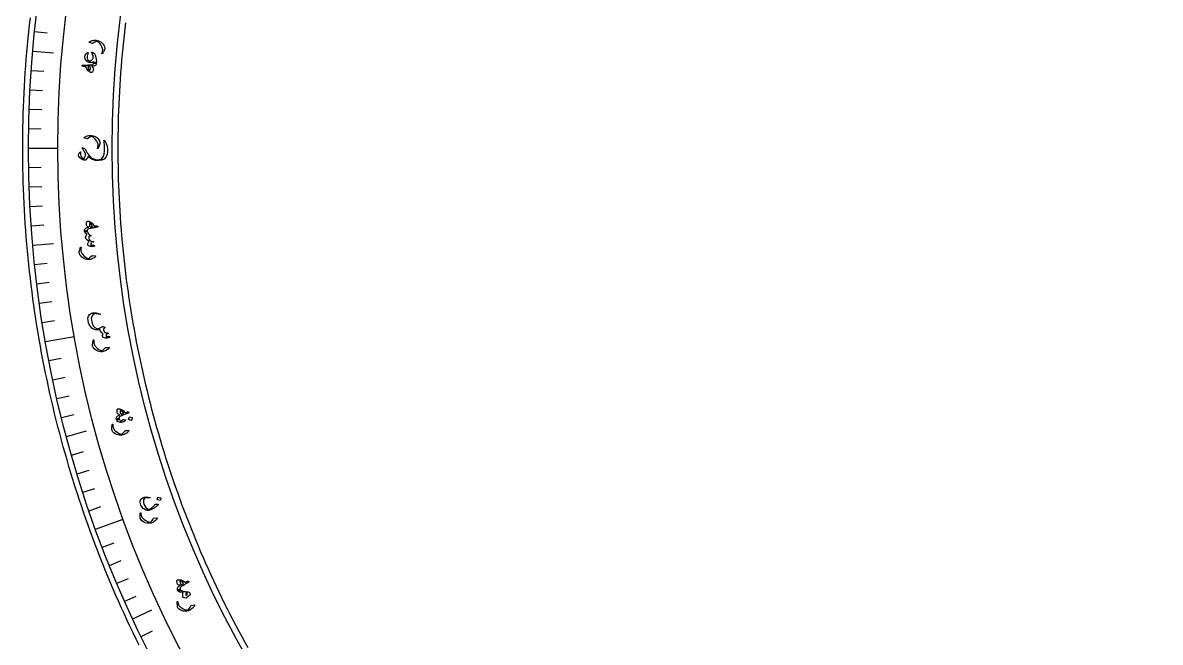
# Model space of a CAD drawing. Header units: millimetres. Extents: x -280 to 280, y -280 to 343.
# Drawn here: x -280 to 4.7, y -123.6 to 31.3 of the extents above; entities that cross this region are included whole.
import ezdxf

# ---------------------------------------------------------------- set-up
doc = ezdxf.new("R2010")
doc.units = ezdxf.units.MM
for name, color, linetype in [('CUT_INNER', 6, 'Continuous'), ('CUT_OUTER', 1, 'Continuous'), ('ENGRAVE', 7, 'Continuous'), ('ENGRAVE_FINE', 8, 'Continuous'), ('TEXT', 5, 'Continuous')]:
    doc.layers.add(name, color=color, linetype=linetype)

msp = doc.modelspace()

# ---------------------------------------------------------------- linework, layer by layer
at = {"layer": 'CUT_INNER'}
msp.add_lwpolyline([(-254.2733, 31.3616), (-254.4609, 29.8008), (-254.639, 28.2389), (-254.8074, 26.676), (-254.9663, 25.112), (-255.1156, 23.5471), (-255.2553, 21.9813), (-255.3854, 20.4146), (-255.5058, 18.8472), (-255.6166, 17.2791), (-255.7179, 15.7104), (-255.8094, 14.141), (-255.8914, 12.5711), (-255.9637, 11.0008), (-256.0264, 9.43), (-256.0794, 7.8589), (-256.1228, 6.2875), (-256.1566, 4.7158), (-256.1807, 3.144), (-256.1952, 1.572), (-256.2, 0), (-256.1952, -1.572), (-256.1807, -3.144), (-256.1566, -4.7158), (-256.1228, -6.2875), (-256.0794, -7.8589), (-256.0264, -9.43), (-255.9637, -11.0008), (-255.8914, -12.5711), (-255.8094, -14.141), (-255.7179, -15.7104), (-255.6166, -17.2791), (-255.5058, -18.8472), (-255.3854, -20.4146), (-255.2553, -21.9813), (-255.1156, -23.5471), (-254.9663, -25.112), (-254.8074, -26.676), (-254.639, -28.2389), (-254.4609, -29.8008), (-254.2733, -31.3616), (-254.076, -32.9212), (-253.8693, -34.4796), (-253.6529, -36.0366), (-253.427, -37.5923), (-253.1916, -39.1466), (-252.9466, -40.6995), (-252.6921, -42.2507), (-252.4281, -43.8004), (-252.1546, -45.3485), (-251.8716, -46.8948), (-251.5791, -48.4394), (-251.2772, -49.9821), (-250.9658, -51.523), (-250.6449, -53.0619), (-250.3146, -54.5989), (-249.9749, -56.1337), (-249.6257, -57.6665), (-249.2672, -59.1971), (-248.8993, -60.7254), (-248.522, -62.2515), (-248.1354, -63.7753), (-247.7394, -65.2966), (-247.3341, -66.8155), (-246.9194, -68.3318), (-246.4955, -69.8456), (-246.0623, -71.3567), (-245.6198, -72.8652), (-245.1681, -74.3709), (-244.7072, -75.8739), (-244.237, -77.3739), (-243.7577, -78.8711), (-243.2691, -80.3653), (-242.7714, -81.8564), (-242.2646, -83.3445), (-241.7486, -84.8294), (-241.2236, -86.3112), (-240.6895, -87.7897), (-240.1463, -89.2649), (-239.594, -90.7367), (-239.0328, -92.2051), (-238.4625, -93.6701), (-237.8833, -95.1315), (-237.2951, -96.5893), (-236.6979, -98.0435), (-236.0919, -99.494), (-235.477, -100.9408), (-234.8532, -102.3837), (-234.2205, -103.8228), (-233.5791, -105.258), (-232.9288, -106.6893), (-232.2698, -108.1165), (-231.6021, -109.5396), (-230.9256, -110.9586), (-230.2404, -112.3735), (-229.5466, -113.7841), (-228.8441, -115.1904), (-228.133, -116.5924), (-227.4133, -117.99), (-226.685, -119.3832), (-225.9482, -120.7718), (-225.2029, -122.156), (-224.4492, -123.5355), (-223.6869, -124.9104)], dxfattribs=at)
at = {"layer": 'CUT_OUTER'}
msp.add_lwpolyline([(-250.8705, -124.3542), (-251.6289, -122.8125), (-252.3777, -121.2663), (-253.117, -119.7154), (-253.8468, -118.1601), (-254.567, -116.6003), (-255.2777, -115.0361), (-255.9787, -113.4676), (-256.6701, -111.8948), (-257.3519, -110.3178), (-258.0239, -108.7366), (-258.6863, -107.1514), (-259.3389, -105.5621), (-259.9817, -103.9688), (-260.6147, -102.3716), (-261.238, -100.7706), (-261.8514, -99.1658), (-262.4549, -97.5572), (-263.0486, -95.945), (-263.6323, -94.3292), (-264.2062, -92.7098), (-264.7701, -91.0869), (-265.324, -89.4606), (-265.8679, -87.8309), (-266.4018, -86.1979), (-266.9257, -84.5617), (-267.4395, -82.9222), (-267.9433, -81.2797), (-268.437, -79.6341), (-268.9205, -77.9855), (-269.394, -76.334), (-269.8573, -74.6796), (-270.3104, -73.0224), (-270.7534, -71.3624), (-271.1862, -69.6997), (-271.6088, -68.0345), (-272.0211, -66.3666), (-272.4232, -64.6963), (-272.815, -63.0235), (-273.1966, -61.3483), (-273.5679, -59.6709), (-273.9289, -57.9912), (-274.2795, -56.3093), (-274.6199, -54.6253), (-274.9499, -52.9392), (-275.2695, -51.2512), (-275.5788, -49.5612), (-275.8777, -47.8693), (-276.1663, -46.1757), (-276.4444, -44.4803), (-276.7121, -42.7832), (-276.9694, -41.0845), (-277.2163, -39.3843), (-277.4527, -37.6826), (-277.6787, -35.9795), (-277.8943, -34.275), (-278.0993, -32.5692), (-278.294, -30.8622), (-278.4781, -29.1541), (-278.6517, -27.4448), (-278.8149, -25.7345), (-278.9675, -24.0232), (-279.1097, -22.3111), (-279.2413, -20.5981), (-279.3625, -18.8843), (-279.4731, -17.1698), (-279.5732, -15.4547), (-279.6627, -13.7389), (-279.7418, -12.0227), (-279.8103, -10.306), (-279.8682, -8.5889), (-279.9157, -6.8715), (-279.9526, -5.1539), (-279.9789, -3.436), (-279.9947, -1.718), (-280, 0), (-279.9947, 1.718), (-279.9789, 3.436), (-279.9526, 5.1539), (-279.9157, 6.8715), (-279.8682, 8.5889), (-279.8103, 10.306), (-279.7418, 12.0227), (-279.6627, 13.7389), (-279.5732, 15.4547), (-279.4731, 17.1698), (-279.3625, 18.8843), (-279.2413, 20.5981), (-279.1097, 22.3111), (-278.9675, 24.0232), (-278.8149, 25.7345), (-278.6517, 27.4448), (-278.4781, 29.1541), (-278.294, 30.8622), (-278.0993, 32.5692)], dxfattribs=at)
at = {"layer": 'ENGRAVE'}
for points in [[(-277.5119, 24.2791), (-272.2959, 23.8228)], [(-278.572, 0), (-271.2416, 0)], [(-277.5119, -24.2791), (-272.2959, -23.8228)], [(-274.3399, -48.3735), (-267.1208, -47.1006)], [(-269.0799, -72.0997), (-264.0223, -70.7446)], [(-261.7721, -95.2772), (-254.8837, -92.7701)], [(-252.472, -117.7296), (-247.7265, -115.5168)]]:
    msp.add_lwpolyline(points, dxfattribs=at)
for radius in [278.572, 271.2416, 257.628]:
    msp.add_circle((0, 0), radius, dxfattribs=at)
at = {"layer": 'ENGRAVE_FINE'}
for points in [[(-277.046, 29.1187), (-273.9216, 28.7903)], [(-277.8934, 19.4322), (-274.7595, 19.2131)], [(-278.1902, 14.5793), (-275.0529, 14.4149)], [(-278.4023, 9.722), (-275.2626, 9.6124)], [(-278.5296, 4.8618), (-275.3885, 4.8069)], [(-278.5296, -4.8618), (-275.3885, -4.8069)], [(-278.4023, -9.722), (-275.2626, -9.6124)], [(-278.1902, -14.5793), (-275.0529, -14.4149)], [(-277.8934, -19.4322), (-274.7595, -19.2131)], [(-277.046, -29.1187), (-273.9216, -28.7903)], [(-276.4956, -33.9494), (-273.3774, -33.5665)], [(-275.861, -38.7697), (-272.7499, -38.3325)], [(-275.1423, -43.5783), (-272.0394, -43.0868)], [(-273.4538, -53.154), (-270.37, -52.5546)], [(-272.4845, -57.9184), (-269.4116, -57.2652)], [(-271.4322, -62.6651), (-268.3711, -61.9584)], [(-270.2972, -67.3927), (-267.2489, -66.6326)], [(-267.7806, -76.7848), (-264.7607, -75.9189)], [(-266.3997, -81.4466), (-263.3954, -80.5281)], [(-264.9377, -86.0835), (-261.9499, -85.1127)], [(-263.395, -90.6942), (-260.4246, -89.6714)], [(-260.0694, -99.8313), (-257.1364, -98.7054)], [(-258.2875, -104.3549), (-255.3746, -103.178)], [(-256.4269, -108.8468), (-253.535, -107.6192)], [(-254.4882, -113.3054), (-251.6182, -112.0276)], [(-250.3789, -122.1179), (-247.5552, -120.7407)]]:
    msp.add_lwpolyline(points, dxfattribs=at)
at = {"layer": 'TEXT'}
for points in [[(-263.3159, 26.4345), (-263.3296, 26.4403), (-263.3403, 26.4468), (-263.3479, 26.4539), (-263.3525, 26.4618), (-263.3523, 26.484), (-263.3398, 26.5099), (-263.3152, 26.5394), (-263.2784, 26.5727), (-263.095, 26.6982), (-262.8872, 26.8012), (-262.6551, 26.8819), (-262.3987, 26.9402), (-262.1252, 26.978), (-261.8582, 26.9907), (-261.5977, 26.9786), (-261.3437, 26.9416), (-261.0149, 26.8383), (-260.7042, 26.692), (-260.4115, 26.5029), (-260.1369, 26.2713), (-259.8938, 26.0033), (-259.7035, 25.706), (-259.566, 25.3794), (-259.4811, 25.0233), (-259.47, 24.929), (-259.4735, 24.8361), (-259.4916, 24.7446), (-259.5242, 24.6544), (-259.6197, 24.4485), (-259.7076, 24.2627), (-259.7882, 24.097), (-259.8614, 23.9514), (-259.9272, 23.8265), (-259.9856, 23.7227), (-260.0366, 23.64), (-260.0803, 23.5786), (-260.0932, 23.5662), (-260.1057, 23.5576), (-260.118, 23.5528), (-260.1298, 23.552), (-260.1448, 23.5548), (-260.1586, 23.5604), (-260.1711, 23.5688), (-260.1823, 23.5801), (-260.1904, 23.5939), (-260.1934, 23.6103), (-260.1912, 23.629), (-260.1838, 23.6503), (-260.136, 23.7792), (-260.0949, 23.9029), (-260.0606, 24.0213), (-260.0332, 24.1346), (-260.0125, 24.2435), (-259.9984, 24.3492), (-259.991, 24.4516), (-259.9903, 24.5508), (-259.9968, 24.6504), (-260.0113, 24.7542), (-260.0337, 24.8622), (-260.064, 24.9744), (-260.1027, 25.0908), (-260.1503, 25.2115), (-260.2067, 25.3366), (-260.272, 25.466), (-260.4867, 25.8328), (-260.7273, 26.1531), (-260.9939, 26.4267), (-261.2866, 26.6537), (-261.3107, 26.6689), (-261.3392, 26.6786), (-261.3722, 26.683), (-261.4097, 26.6819), (-261.6366, 26.6227), (-261.8926, 26.5192), (-262.1776, 26.3713), (-262.4916, 26.1786), (-262.511, 26.1707), (-262.5282, 26.1665), (-262.543, 26.1661), (-262.5554, 26.1693)], [(-262.6355, 24.0146), (-262.1867, 23.7617), (-262.1428, 23.7308), (-262.1076, 23.7016), (-262.0811, 23.6742), (-262.0632, 23.6486), (-261.991, 23.5201), (-261.9249, 23.3835), (-261.8648, 23.2386), (-261.8108, 23.0855), (-261.7618, 22.9247), (-261.7168, 22.7564), (-261.6757, 22.5807), (-261.6387, 22.3977), (-261.5851, 22.0569), (-261.5591, 21.7577), (-261.5607, 21.5), (-261.5902, 21.2836), (-261.635, 21.2037), (-261.7146, 21.155), (-261.8289, 21.1373), (-261.9781, 21.1508), (-262.1111, 21.1816), (-262.2083, 21.2184), (-262.2697, 21.261), (-262.2952, 21.3096), (-262.2946, 21.3174), (-262.294, 21.3252), (-262.2933, 21.333), (-262.2927, 21.3408), (-262.2821, 21.3982), (-262.2755, 21.4549), (-262.2729, 21.511), (-262.2742, 21.5665), (-262.422, 21.4836), (-262.5826, 21.4232), (-262.7561, 21.3853), (-262.9424, 21.3701), (-263.2721, 21.3924), (-263.5606, 21.4734), (-263.808, 21.6133), (-264.0141, 21.8121), (-264.2011, 22.0618), (-264.3404, 22.303), (-264.4322, 22.5355), (-264.4765, 22.7592), (-264.4556, 22.9945), (-264.345, 23.2537), (-264.1446, 23.5362), (-263.8542, 23.8418), (-263.8104, 23.8753), (-263.7654, 23.889), (-263.7193, 23.8829), (-263.672, 23.8569), (-263.6368, 23.8227), (-263.6197, 23.7832), (-263.6208, 23.7384), (-263.6401, 23.6884), (-263.7792, 23.3296), (-263.8496, 22.9635), (-263.8513, 22.5905), (-263.7844, 22.2108), (-263.7348, 22.0584), (-263.6754, 21.9397), (-263.6064, 21.8547), (-263.5276, 21.8034), (-263.4241, 21.784), (-263.288, 21.8032), (-263.1191, 21.8609), (-262.9176, 21.9571), (-262.7121, 22.0773), (-262.5559, 22.1937), (-262.4491, 22.3062), (-262.3917, 22.4151), (-262.3462, 22.6587), (-262.3531, 22.9078), (-262.4123, 23.1626), (-262.5238, 23.4232), (-262.6595, 23.6631), (-262.723, 23.7868), (-262.7574, 23.8842), (-262.7627, 23.9554), (-262.739, 24.0004), (-262.7134, 24.0173), (-262.6876, 24.0252), (-262.6616, 24.0243), (-262.6355, 24.0146)], [(-265.0936, 20.595), (-265.1388, 20.645), (-265.1419, 20.6819), (-265.1027, 20.7055), (-265.0214, 20.716), (-264.9726, 20.7176), (-264.9051, 20.7207), (-264.8189, 20.7253), (-264.7138, 20.7314), (-264.5891, 20.7385), (-264.4437, 20.7458), (-264.2776, 20.7535), (-264.0909, 20.7615), (-263.9074, 20.7695), (-263.7431, 20.7765), (-263.5981, 20.7825), (-263.4722, 20.7876), (-263.3661, 20.7918), (-263.2802, 20.7951), (-263.2144, 20.7975), (-263.1689, 20.799), (-262.8813, 20.8165), (-262.6557, 20.8565), (-262.4921, 20.919), (-262.3906, 21.0039), (-262.3488, 21.0662), (-262.3185, 21.1431), (-262.2998, 21.2346), (-262.2927, 21.3408), (-262.2773, 21.4027), (-262.2427, 21.4483), (-262.1887, 21.4777), (-262.1154, 21.4908), (-262.0285, 21.4905), (-261.9415, 21.4804), (-261.8542, 21.4605), (-261.7668, 21.4309), (-261.693, 21.396), (-261.639, 21.3599), (-261.6047, 21.3224), (-261.5902, 21.2836), (-261.6086, 21.0805), (-261.6598, 20.9083), (-261.7437, 20.767), (-261.8604, 20.6565), (-262.0259, 20.5689), (-262.2398, 20.5025), (-262.502, 20.4573), (-262.8126, 20.4335), (-262.6343, 20.3089), (-262.496, 20.1856), (-262.3979, 20.0635), (-262.3399, 19.9426), (-262.3231, 19.8469), (-262.3221, 19.7357), (-262.337, 19.6092), (-262.3677, 19.4671), (-262.4131, 19.3183), (-262.4624, 19.1942), (-262.5158, 19.0948), (-262.5732, 19.0202), (-262.6418, 18.9615), (-262.7117, 18.9244), (-262.783, 18.909), (-262.8556, 18.9152), (-262.9451, 18.9398), (-263.0435, 18.9778), (-263.1507, 19.0292), (-263.2667, 19.094), (-263.3827, 19.1653), (-263.4749, 19.227), (-263.5432, 19.2791), (-263.5877, 19.3217), (-263.765, 19.5531), (-263.9289, 19.8034), (-264.0794, 20.0728), (-264.2163, 20.3612), (-264.3669, 20.3625), (-264.4968, 20.3651), (-264.606, 20.369), (-264.6944, 20.3744), (-264.7682, 20.3845), (-264.8336, 20.4029), (-264.8904, 20.4295), (-264.9388, 20.4643)], [(-263.7358, 20.3793), (-263.6605, 20.0882), (-263.5591, 19.8386), (-263.4319, 19.6306), (-263.2788, 19.464), (-263.2571, 19.4521), (-263.2366, 19.4511), (-263.2172, 19.4609), (-263.199, 19.4817), (-263.1581, 19.5606), (-263.1249, 19.6469), (-263.0995, 19.7407), (-263.0818, 19.8419), (-263.0718, 19.9506), (-263.0696, 20.0667), (-263.0752, 20.1903), (-263.0884, 20.3214), (-263.0932, 20.3419), (-263.1028, 20.3638), (-263.1172, 20.387), (-263.1364, 20.4115), (-263.2007, 20.4118), (-263.268, 20.4109), (-263.3384, 20.4088), (-263.4118, 20.4054), (-263.4882, 20.4007), (-263.5677, 20.3948), (-263.6502, 20.3877), (-263.7358, 20.3793)], [(-264.6278, 2.4853), (-264.642, 2.4899), (-264.6532, 2.4954), (-264.6614, 2.5018), (-264.6667, 2.5092), (-264.6685, 2.5313), (-264.6584, 2.5582), (-264.6366, 2.5899), (-264.603, 2.6264), (-264.4317, 2.7679), (-264.2341, 2.8894), (-264.0103, 2.9907), (-263.7602, 3.072), (-263.4912, 3.1344), (-263.2265, 3.1713), (-262.9659, 3.1828), (-262.7096, 3.1689), (-262.3728, 3.0958), (-262.0501, 2.9782), (-261.7416, 2.8165), (-261.4471, 2.6106), (-261.1807, 2.3657), (-260.9643, 2.0869), (-260.7977, 1.7741), (-260.6809, 1.4271), (-260.6614, 1.3342), (-260.6564, 1.2414), (-260.6662, 1.1486), (-260.6905, 1.0559), (-260.7669, 0.8422), (-260.8377, 0.6492), (-260.9029, 0.4768), (-260.9626, 0.3252), (-261.0169, 0.1948), (-261.0656, 0.0862), (-261.1089, -0.0007), (-261.1469, -0.0659), (-261.1586, -0.0794), (-261.1703, -0.0891), (-261.1821, -0.0949), (-261.1938, -0.0969), (-261.209, -0.0954), (-261.2232, -0.0911), (-261.2364, -0.0838), (-261.2487, -0.0736), (-261.258, -0.0606), (-261.2624, -0.0446), (-261.2619, -0.0257), (-261.2565, -0.0039), (-261.2205, 0.1289), (-261.1908, 0.2558), (-261.1674, 0.3768), (-261.1503, 0.4921), (-261.1396, 0.6025), (-261.1351, 0.709), (-261.137, 0.8117), (-261.1453, 0.9105), (-261.1608, 1.0091), (-261.1846, 1.1112), (-261.2167, 1.2167), (-261.2571, 1.3256), (-261.3061, 1.4381), (-261.3645, 1.554), (-261.432, 1.6734), (-261.5088, 1.7964), (-261.7558, 2.1423), (-262.0243, 2.4395), (-262.3146, 2.6879), (-262.6267, 2.8874), (-262.652, 2.9003), (-262.6813, 2.9075), (-262.7146, 2.9088), (-262.7518, 2.9043), (-262.9725, 2.8248), (-263.218, 2.6986), (-263.4885, 2.5254), (-263.7837, 2.3052), (-263.8023, 2.2955), (-263.819, 2.2898), (-263.8337, 2.288), (-263.8464, 2.2901)], [(-266.0416, -1.9933), (-266.0758, -1.8697), (-266.0747, -1.735), (-266.0384, -1.5892), (-265.9669, -1.4324), (-265.9201, -1.3525), (-265.8727, -1.279), (-265.8248, -1.212), (-265.7764, -1.1514), (-265.7279, -1.0972), (-265.6799, -1.0495), (-265.6323, -1.0082), (-265.5852, -0.9733), (-265.5393, -0.9499), (-265.5109, -0.9592), (-265.5, -1.001), (-265.5065, -1.0754), (-265.5355, -1.5468), (-265.4308, -1.9828), (-265.1926, -2.3829), (-264.821, -2.7465), (-264.7969, -2.7565), (-264.772, -2.7558), (-264.7461, -2.7442), (-264.7195, -2.7218), (-264.5079, -2.4332), (-264.3686, -2.122), (-264.3016, -1.7881), (-264.3067, -1.4313), (-264.3198, -1.3672), (-264.3505, -1.2845), (-264.399, -1.1832), (-264.4651, -1.0633), (-264.599, -0.845), (-264.717, -0.652), (-264.8191, -0.4842), (-264.9055, -0.3419), (-264.9761, -0.2251), (-265.031, -0.1337), (-265.0702, -0.0678), (-265.0937, -0.0275), (-265.1118, 0.03), (-265.0956, 0.061), (-265.0452, 0.0654), (-264.9605, 0.0432), (-264.7383, -0.0417), (-264.5729, -0.1158), (-264.4642, -0.179), (-264.4123, -0.2315), (-264.3355, -0.3929), (-264.2464, -0.5636), (-264.1448, -0.7434), (-264.0309, -0.9323), (-263.9046, -1.1303), (-263.7659, -1.3374), (-263.6147, -1.5535), (-263.451, -1.7785), (-263.0448, -2.2285), (-262.5693, -2.5673), (-262.0252, -2.7952), (-261.4126, -2.9128), (-261.0797, -2.9149), (-260.771, -2.8592), (-260.4863, -2.746), (-260.2257, -2.5752), (-259.8781, -2.1529), (-259.6427, -1.5351), (-259.518, -0.7215), (-259.5022, 0.2888), (-259.5118, 0.4449), (-259.5251, 0.6132), (-259.5423, 0.7935), (-259.5631, 0.9859), (-259.5882, 1.1898), (-259.618, 1.405), (-259.6524, 1.6312), (-259.6914, 1.8687), (-259.6955, 1.9096), (-259.6929, 1.94), (-259.6834, 1.9596), (-259.6672, 1.9687), (-259.5882, 1.93), (-259.4689, 1.7766), (-259.3091, 1.5086), (-259.1084, 1.1264), (-258.9982, 0.8944), (-258.9161, 0.6914), (-258.8622, 0.5175), (-258.8365, 0.3725), (-258.7956, -0.167), (-258.7889, -0.6566), (-258.8168, -1.0963), (-258.8795, -1.4864), (-259.1536, -2.2243), (-259.5955, -2.7462), (-260.2064, -3.0519), (-260.987, -3.1404), (-261.8088, -3.0619), (-262.5349, -2.8669), (-263.1651, -2.5545), (-263.699, -2.1244), (-263.8229, -2.4083), (-263.9489, -2.6395), (-264.0773, -2.8181), (-264.208, -2.944), (-264.261, -2.9784), (-264.319, -3.0021), (-264.382, -3.015), (-264.45, -3.0173), (-264.6333, -2.9924), (-264.807, -2.9526), (-264.9711, -2.8979), (-265.1256, -2.8283), (-265.4368, -2.6431), (-265.6933, -2.4421), (-265.8949, -2.2255), (-266.0416, -1.9933)], [(-261.1957, -19.5984), (-261.1435, -19.6402), (-261.135, -19.6756), (-261.1701, -19.7046), (-261.2489, -19.7271), (-261.2968, -19.7361), (-261.363, -19.7494), (-261.4476, -19.767), (-261.5505, -19.7889), (-261.6727, -19.8147), (-261.8153, -19.8441), (-261.9782, -19.877), (-262.1615, -19.9134), (-262.3416, -19.9493), (-262.5028, -19.9814), (-262.6452, -20.0096), (-262.7688, -20.034), (-262.873, -20.0544), (-262.9574, -20.0709), (-263.022, -20.0835), (-263.0667, -20.092), (-263.3482, -20.1538), (-263.5648, -20.2284), (-263.7167, -20.3158), (-263.8037, -20.416), (-263.8352, -20.4844), (-263.8529, -20.5656), (-263.8569, -20.6594), (-263.847, -20.766), (-263.8523, -20.8299), (-263.8792, -20.8808), (-263.9278, -20.9186), (-263.998, -20.9434), (-264.0838, -20.9571), (-264.1714, -20.9611), (-264.2607, -20.9553), (-264.3518, -20.9399), (-264.4302, -20.917), (-264.4893, -20.8896), (-264.5291, -20.8577), (-264.5497, -20.8213), (-264.5638, -20.6155), (-264.5405, -20.4356), (-264.4797, -20.2814), (-264.3815, -20.153), (-264.2315, -20.04), (-264.0304, -19.9411), (-263.7782, -19.8561), (-263.4748, -19.7851), (-263.67, -19.6886), (-263.8253, -19.5871), (-263.9407, -19.4805), (-264.0161, -19.3689), (-264.0469, -19.2761), (-264.0643, -19.1656), (-264.0682, -19.0374), (-264.0585, -18.8915), (-264.0352, -18.7368), (-264.0042, -18.6062), (-263.9656, -18.4996), (-263.9193, -18.4172), (-263.8598, -18.3491), (-263.7958, -18.3024), (-263.7274, -18.277), (-263.6546, -18.273), (-263.5626, -18.2847), (-263.4598, -18.3086), (-263.3465, -18.3444), (-263.2224, -18.3921), (-263.0975, -18.4462), (-262.9975, -18.494), (-262.9224, -18.5358), (-262.8723, -18.5715), (-262.6636, -18.7741), (-262.465, -18.9967), (-262.2766, -19.2393), (-262.0982, -19.5018), (-261.9491, -19.4805), (-261.8203, -19.4636), (-261.7118, -19.4511), (-261.6235, -19.4431), (-261.549, -19.442), (-261.4817, -19.4501), (-261.4215, -19.4676), (-261.3684, -19.4943)], [(-262.5705, -19.5918), (-262.6885, -19.3165), (-262.8256, -19.0855), (-262.9819, -18.8988), (-263.1575, -18.7564), (-263.1807, -18.7478), (-263.2011, -18.7497), (-263.2189, -18.7623), (-263.2339, -18.7854), (-263.263, -18.8694), (-263.2833, -18.9597), (-263.2947, -19.0563), (-263.2973, -19.159), (-263.291, -19.2681), (-263.276, -19.3833), (-263.252, -19.5047), (-263.2192, -19.6324), (-263.2114, -19.6519), (-263.1986, -19.6721), (-263.1808, -19.6928), (-263.1581, -19.7142), (-263.0945, -19.7048), (-263.0281, -19.6937), (-262.9589, -19.6809), (-262.8869, -19.6664), (-262.812, -19.6503), (-262.7343, -19.6325), (-262.6538, -19.613), (-262.5705, -19.5918)], [(-262.0004, -24.4191), (-261.9872, -24.435), (-261.9892, -24.4553), (-262.0066, -24.4799), (-262.0392, -24.509), (-262.0961, -24.5422), (-262.1789, -24.5711), (-262.2877, -24.5955), (-262.4225, -24.6155), (-262.5763, -24.6324), (-262.7271, -24.6382), (-262.8751, -24.6329), (-263.0202, -24.6165), (-263.3051, -24.5555), (-263.5129, -24.4772), (-263.6437, -24.3819), (-263.6973, -24.2695), (-263.7064, -23.9926), (-263.6578, -23.7314), (-263.5515, -23.4858), (-263.3877, -23.2561), (-263.6887, -23.1348), (-263.9287, -22.9803), (-264.1076, -22.7926), (-264.2253, -22.5717), (-264.2672, -22.3329), (-264.2272, -22.0843), (-264.1052, -21.826), (-263.9013, -21.5584), (-264.1739, -21.3774), (-264.3727, -21.1942), (-264.498, -21.0087), (-264.5497, -20.8213), (-264.5312, -20.7813), (-264.4696, -20.74), (-264.365, -20.6972), (-264.2172, -20.6531), (-264.0698, -20.6298), (-263.959, -20.6408), (-263.8847, -20.6862), (-263.847, -20.766), (-263.7369, -21.1205), (-263.5529, -21.4236), (-263.2951, -21.675), (-262.9638, -21.8746), (-262.9457, -21.8853), (-262.9324, -21.8975), (-262.9239, -21.911), (-262.9202, -21.9259), (-262.9206, -21.9446), (-262.9251, -21.9617), (-262.9336, -21.9771), (-262.9462, -21.9909), (-262.9876, -22.0018), (-263.0602, -21.9907), (-263.1641, -21.9576), (-263.2994, -21.9025), (-263.3922, -21.9972), (-263.4545, -22.1378), (-263.4865, -22.324), (-263.4878, -22.556), (-263.4032, -22.8376), (-263.1858, -23.071), (-262.8359, -23.256), (-262.3536, -23.3923), (-262.3289, -23.3989), (-262.3109, -23.4081), (-262.2995, -23.4199), (-262.2948, -23.4341), (-262.2948, -23.4562), (-262.2989, -23.4757), (-262.3072, -23.4926), (-262.3197, -23.507), (-262.3383, -23.5185), (-262.3573, -23.526), (-262.3766, -23.5297), (-262.3963, -23.5295), (-262.7309, -23.481), (-262.8036, -23.5793), (-262.865, -23.6954), (-262.9148, -23.8292), (-262.9531, -23.9807), (-262.9737, -24.1266), (-262.971, -24.236), (-262.9451, -24.3089), (-262.896, -24.3452), (-262.8256, -24.3519), (-262.7278, -24.3355), (-262.6027, -24.2959), (-262.4502, -24.2332), (-262.4051, -24.2374), (-262.3151, -24.2698), (-262.1802, -24.3304), (-262.0004, -24.4191)], [(-261.7963, -26.9804), (-261.7817, -26.9833), (-261.77, -26.9875), (-261.7611, -26.993), (-261.755, -26.9997), (-261.7508, -27.0214), (-261.7577, -27.0491), (-261.7759, -27.0828), (-261.8052, -27.1227), (-261.9594, -27.282), (-262.1418, -27.4249), (-262.3525, -27.5512), (-262.5915, -27.661), (-262.8513, -27.7544), (-263.1099, -27.8222), (-263.3673, -27.8642), (-263.6235, -27.8804), (-263.9667, -27.8464), (-264.301, -27.7657), (-264.6263, -27.6382), (-264.9427, -27.4636), (-265.2353, -27.2454), (-265.4817, -26.9861), (-265.6818, -26.6859), (-265.8353, -26.3448), (-265.8647, -26.2521), (-265.8794, -26.158), (-265.8794, -26.0624), (-265.8648, -25.9654), (-265.8107, -25.7399), (-265.7598, -25.5363), (-265.7121, -25.3544), (-265.6676, -25.1943), (-265.6263, -25.0564), (-265.5882, -24.9413), (-265.5534, -24.8488), (-265.5218, -24.7791), (-265.5114, -24.7642), (-265.5006, -24.7533), (-265.4895, -24.7463), (-265.478, -24.7432), (-265.4627, -24.7433), (-265.4482, -24.7464), (-265.4343, -24.7525), (-265.4212, -24.7617), (-265.4107, -24.7742), (-265.4048, -24.79), (-265.4035, -24.8092), (-265.4068, -24.8319), (-265.4299, -24.9701), (-265.4473, -25.1019), (-265.4587, -25.2271), (-265.4644, -25.3459), (-265.4641, -25.4592), (-265.4578, -25.5679), (-265.4456, -25.672), (-265.4273, -25.7716), (-265.4017, -25.8702), (-265.3675, -25.9715), (-265.3246, -26.0753), (-265.2731, -26.1818), (-265.2124, -26.2908), (-265.142, -26.4022), (-265.062, -26.5162), (-264.9724, -26.6325), (-264.6888, -26.9556), (-264.3886, -27.2258), (-264.0719, -27.4431), (-263.7388, -27.6078), (-263.7121, -27.6178), (-263.6822, -27.6216), (-263.649, -27.6191), (-263.6125, -27.6104), (-263.4026, -27.5054), (-263.1731, -27.3512), (-262.924, -27.1479), (-262.6552, -26.8957), (-262.6377, -26.884), (-262.6217, -26.8765), (-262.6073, -26.8731), (-262.5945, -26.8737)], [(-258.2652, -47.1013), (-258.229, -47.1086), (-258.2018, -47.1214), (-258.1835, -47.1399), (-258.1742, -47.1639), (-258.1721, -47.1967), (-258.1787, -47.2261), (-258.1938, -47.2521), (-258.2176, -47.2748), (-258.3059, -47.336), (-258.4195, -47.389), (-258.5586, -47.4338), (-258.7231, -47.4705), (-258.9967, -47.5033), (-259.263, -47.5), (-259.522, -47.4604), (-259.7737, -47.3844), (-259.8365, -47.354), (-259.8874, -47.3175), (-259.9265, -47.2748), (-259.9538, -47.226), (-260, -47.0397), (-260.0034, -46.8307), (-259.964, -46.5991), (-259.8816, -46.3451), (-260.1838, -46.1974), (-260.4026, -45.9977), (-260.5378, -45.7461), (-260.5894, -45.4428), (-260.7539, -45.4613), (-260.9128, -45.4743), (-261.0663, -45.4818), (-261.2142, -45.4839), (-261.3576, -45.4807), (-261.4974, -45.4723), (-261.6337, -45.4587), (-261.7663, -45.44), (-262.0093, -45.3851), (-262.2406, -45.2939), (-262.4603, -45.1665), (-262.6682, -45.0026), (-263.0447, -44.5998), (-263.3362, -44.1545), (-263.5424, -43.6672), (-263.6632, -43.1382), (-263.6803, -42.5232), (-263.5454, -42.0136), (-263.2591, -41.6101), (-262.8219, -41.3127), (-262.6565, -41.2558), (-262.4561, -41.2193), (-262.2208, -41.2033), (-261.9506, -41.2076), (-261.6509, -41.2356), (-261.3349, -41.2916), (-261.0025, -41.3755), (-260.6537, -41.4872), (-260.6313, -41.497), (-260.6142, -41.5107), (-260.6025, -41.5281), (-260.5962, -41.5494), (-260.5946, -41.5715), (-260.5974, -41.5913), (-260.6046, -41.6087), (-260.616, -41.624), (-260.6344, -41.6358), (-260.6547, -41.642), (-260.677, -41.6426), (-260.7011, -41.6375), (-261.1638, -41.4989), (-261.5383, -41.4212), (-261.8249, -41.4048), (-262.0233, -41.4502), (-262.4345, -41.7168), (-262.7065, -42.0777), (-262.8389, -42.533), (-262.8313, -43.0822), (-262.66, -43.8238), (-262.3652, -44.426), (-261.9479, -44.8882), (-261.4087, -45.2102), (-261.0994, -45.1552), (-260.7812, -45.0478), (-260.4541, -44.8884), (-260.118, -44.677), (-260.0845, -44.6519), (-260.0535, -44.6361), (-260.0248, -44.6297), (-259.9985, -44.6326), (-259.9052, -44.6593), (-259.8176, -44.6849), (-259.7357, -44.7095), (-259.6594, -44.733), (-259.5897, -44.7557), (-259.5275, -44.7777), (-259.4729, -44.799), (-259.4259, -44.8197), (-259.4053, -44.8325), (-259.3952, -44.848), (-259.3955, -44.8664), (-259.4062, -44.8876), (-259.4151, -44.8991), (-259.4292, -44.9154), (-259.4484, -44.9365), (-259.4727, -44.9626), (-259.5023, -44.9925), (-259.5373, -45.0253), (-259.5778, -45.0611), (-259.6237, -45.0998), (-259.7116, -45.1776), (-259.774, -45.2411), (-259.8112, -45.2902), (-259.823, -45.3251), (-259.8048, -45.5285), (-259.7354, -45.7229), (-259.6147, -45.9082), (-259.4429, -46.0842), (-259.3394, -46.1407), (-259.1782, -46.186), (-258.9594, -46.2198), (-258.6829, -46.2422), (-258.6566, -46.2445), (-258.6332, -46.2532), (-258.6126, -46.2683), (-258.5948, -46.2898), (-258.5821, -46.3108), (-258.5754, -46.3319), (-258.5746, -46.353), (-258.5797, -46.3742), (-258.6226, -46.4121), (-258.7112, -46.4394), (-258.8455, -46.4561), (-259.0254, -46.4621), (-259.0929, -46.6344), (-259.1256, -46.8115), (-259.1236, -46.9933), (-259.0867, -47.1797), (-259.0308, -47.167), (-258.9864, -47.1515), (-258.9534, -47.1331), (-258.9319, -47.1118), (-258.9123, -47.0884), (-258.8913, -47.0727), (-258.8688, -47.0646), (-258.845, -47.0643)], [(-258.4154, -49.8673), (-258.4006, -49.869), (-258.3885, -49.8721), (-258.3791, -49.8768), (-258.3725, -49.8829), (-258.3664, -49.9041), (-258.3709, -49.9323), (-258.386, -49.9676), (-258.4118, -50.0098), (-258.5514, -50.1821), (-258.7205, -50.3404), (-258.9193, -50.4848), (-259.1477, -50.6151), (-259.3983, -50.731), (-259.65, -50.8212), (-259.9027, -50.8857), (-260.1564, -50.9243), (-260.5013, -50.9206), (-260.8414, -50.8696), (-261.1767, -50.7711), (-261.5071, -50.625), (-261.8178, -50.4333), (-262.086, -50.1967), (-262.3117, -49.9152), (-262.4946, -49.5889), (-262.532, -49.4992), (-262.5549, -49.4067), (-262.5633, -49.3115), (-262.5573, -49.2135), (-262.5232, -48.9842), (-262.4904, -48.7768), (-262.4588, -48.5915), (-262.4286, -48.4281), (-262.3995, -48.2871), (-262.3717, -48.1691), (-262.3451, -48.0739), (-262.3198, -48.0017), (-262.3107, -47.9859), (-262.301, -47.9741), (-262.2905, -47.9661), (-262.2793, -47.9621), (-262.2641, -47.9608), (-262.2493, -47.9626), (-262.235, -47.9676), (-262.2211, -47.9756), (-262.2095, -47.987), (-262.2023, -48.0023), (-262.1993, -48.0213), (-262.2006, -48.0442), (-262.2115, -48.1839), (-262.2172, -48.3167), (-262.2176, -48.4425), (-262.2128, -48.5613), (-262.2026, -48.6741), (-262.1868, -48.7818), (-262.1654, -48.8845), (-262.1385, -48.9821), (-262.1044, -49.0781), (-262.0614, -49.1759), (-262.0095, -49.2756), (-261.9488, -49.3771), (-261.8788, -49.4804), (-261.7989, -49.5852), (-261.7093, -49.6917), (-261.6097, -49.7997), (-261.2989, -50.0967), (-260.9761, -50.3394), (-260.6415, -50.5281), (-260.2952, -50.6629), (-260.2678, -50.6705), (-260.2377, -50.6717), (-260.2048, -50.6663), (-260.1692, -50.6544), (-259.9693, -50.5314), (-259.7542, -50.3576), (-259.524, -50.1332), (-259.2784, -49.8584), (-259.262, -49.8452), (-259.2467, -49.8363), (-259.2327, -49.8316), (-259.2198, -49.8311)], [(-253.4578, -66.0792), (-253.3989, -66.1111), (-253.3841, -66.1444), (-253.4135, -66.1791), (-253.487, -66.2154), (-253.5325, -66.2328), (-253.5953, -66.2578), (-253.6753, -66.2902), (-253.7726, -66.3302), (-253.8883, -66.3776), (-254.0233, -66.432), (-254.1777, -66.4935), (-254.3514, -66.5622), (-254.5222, -66.6298), (-254.6751, -66.6903), (-254.8101, -66.7436), (-254.9273, -66.7897), (-255.0262, -66.8285), (-255.1063, -66.8598), (-255.1675, -66.8837), (-255.21, -66.9002), (-255.4759, -67.0114), (-255.6756, -67.1236), (-255.8094, -67.2368), (-255.877, -67.3509), (-255.8957, -67.4239), (-255.8987, -67.5069), (-255.8858, -67.5999), (-255.857, -67.703), (-255.8507, -67.7668), (-255.8681, -67.8217), (-255.9091, -67.8676), (-255.9737, -67.9046), (-256.0557, -67.9334), (-256.1411, -67.9531), (-256.23, -67.9634), (-256.3224, -67.9645), (-256.4036, -67.956), (-256.4667, -67.9397), (-256.5116, -67.9154), (-256.5383, -67.8833), (-256.5891, -67.6834), (-256.5984, -67.5022), (-256.5662, -67.3396), (-256.4926, -67.1957), (-256.3653, -67.0577), (-256.1852, -66.9243), (-255.9522, -66.7955), (-255.6665, -66.6713), (-255.8758, -66.6114), (-256.0468, -66.5393), (-256.1794, -66.4551), (-256.2736, -66.3588), (-256.3206, -66.2731), (-256.3575, -66.1675), (-256.3842, -66.042), (-256.4009, -65.8968), (-256.4057, -65.7404), (-256.3986, -65.6063), (-256.3797, -65.4946), (-256.3489, -65.4052), (-256.3026, -65.3275), (-256.248, -65.2701), (-256.1853, -65.2329), (-256.1143, -65.2158), (-256.0217, -65.2109), (-255.9163, -65.216), (-255.7984, -65.2309), (-255.6678, -65.2556), (-255.5352, -65.2864), (-255.4282, -65.3156), (-255.3469, -65.3432), (-255.2912, -65.3693), (-255.0495, -65.5313), (-254.8143, -65.7147), (-254.5854, -65.9196), (-254.3629, -66.146), (-254.22, -66.0983), (-254.0964, -66.0586), (-253.9918, -66.0269), (-253.9065, -66.0032), (-253.8333, -65.9887), (-253.7656, -65.9846), (-253.7033, -65.991), (-253.6463, -66.0078)], [(-254.8205, -67.9144), (-254.2949, -68.0006), (-254.235, -68.018), (-254.2078, -68.0461), (-254.2131, -68.0849), (-254.251, -68.1344), (-254.3758, -68.2407), (-254.5107, -68.3336), (-254.6559, -68.413), (-254.8112, -68.4791), (-254.9778, -68.5315), (-255.1567, -68.5699), (-255.3481, -68.5944), (-255.5517, -68.6049), (-255.9097, -68.5662), (-256.1936, -68.433), (-256.4032, -68.2054), (-256.5383, -67.8833), (-256.5244, -67.8384), (-256.4624, -67.7797), (-256.3524, -67.7074), (-256.1944, -67.6215), (-256.1072, -67.5858), (-256.0322, -67.5685), (-255.9696, -67.5698), (-255.9194, -67.5895), (-255.8968, -67.6099), (-255.8788, -67.6357), (-255.8656, -67.6667), (-255.857, -67.703), (-255.7946, -67.9114), (-255.7035, -68.0827), (-255.5837, -68.2168), (-255.4352, -68.3137), (-255.4247, -68.317), (-255.4124, -68.3157), (-255.3982, -68.3099), (-255.3823, -68.2995), (-255.2834, -68.2411), (-255.1864, -68.168), (-255.0913, -68.0803), (-254.998, -67.9779), (-254.9618, -67.9429), (-254.9201, -67.9207), (-254.873, -67.9112), (-254.8205, -67.9144)], [(-254.8114, -66.3191), (-254.9769, -66.0694), (-255.1532, -65.8667), (-255.3404, -65.711), (-255.5386, -65.6024), (-255.563, -65.598), (-255.5828, -65.6036), (-255.598, -65.6192), (-255.6086, -65.6446), (-255.6222, -65.7325), (-255.6259, -65.825), (-255.6199, -65.922), (-255.604, -66.0236), (-255.5784, -66.1297), (-255.5429, -66.2404), (-255.4976, -66.3556), (-255.4424, -66.4753), (-255.4312, -66.4931), (-255.415, -66.5106), (-255.3938, -66.5279), (-255.3677, -66.5448), (-255.3068, -66.5241), (-255.2434, -66.5013), (-255.1776, -66.4763), (-255.1093, -66.4492), (-255.0386, -66.4199), (-254.9653, -66.3885), (-254.8896, -66.3549), (-254.8114, -66.3191)], [(-252.6308, -67.4031), (-252.6188, -67.4099), (-252.6096, -67.4215), (-252.6033, -67.4379), (-252.5996, -67.459), (-252.6203, -67.6206), (-252.6563, -67.7774), (-252.7077, -67.9294), (-252.7745, -68.0765), (-252.7865, -68.0923), (-252.8002, -68.1016), (-252.8157, -68.1042), (-252.833, -68.1003), (-253.5026, -67.9016), (-253.5199, -67.8921), (-253.5277, -67.8761), (-253.5262, -67.8535), (-253.5152, -67.8244), (-253.5057, -67.7992), (-253.492, -67.7597), (-253.4739, -67.7061), (-253.4515, -67.6381), (-253.425, -67.5551), (-253.3947, -67.4559), (-253.3605, -67.3406), (-253.3225, -67.2093), (-253.3151, -67.1913), (-253.3058, -67.1807), (-253.2944, -67.1777), (-253.2811, -67.1822)], [(-253.5339, -70.6102), (-253.5191, -70.6107), (-253.5068, -70.6128), (-253.4971, -70.6167), (-253.4899, -70.6223), (-253.4821, -70.6429), (-253.4843, -70.6714), (-253.4966, -70.7078), (-253.5188, -70.752), (-253.644, -70.935), (-253.7998, -71.1065), (-253.9862, -71.2664), (-254.2033, -71.4148), (-254.4438, -71.5506), (-254.6873, -71.6609), (-254.934, -71.7456), (-255.1838, -71.8046), (-255.5278, -71.8288), (-255.8709, -71.8055), (-256.2131, -71.7344), (-256.5543, -71.6155), (-256.8794, -71.4496), (-257.1659, -71.2355), (-257.4136, -70.9731), (-257.6223, -70.6627), (-257.6668, -70.5763), (-257.6971, -70.486), (-257.7132, -70.3918), (-257.7151, -70.2937), (-257.6998, -70.0623), (-257.6838, -69.853), (-257.6673, -69.6657), (-257.6504, -69.5004), (-257.6329, -69.3575), (-257.6147, -69.2376), (-257.5959, -69.1406), (-257.5765, -69.0666), (-257.5687, -69.0501), (-257.5599, -69.0376), (-257.5501, -69.0288), (-257.5393, -69.0238), (-257.5243, -69.0213), (-257.5094, -69.022), (-257.4947, -69.0257), (-257.4802, -69.0326), (-257.4678, -69.043), (-257.4593, -69.0577), (-257.4548, -69.0764), (-257.4542, -69.0993), (-257.4538, -69.2394), (-257.4487, -69.3722), (-257.439, -69.4977), (-257.4246, -69.6157), (-257.4053, -69.7273), (-257.3808, -69.8334), (-257.3512, -69.934), (-257.3165, -70.0291), (-257.2747, -70.122), (-257.2239, -70.2161), (-257.1642, -70.3112), (-257.0955, -70.4075), (-257.0173, -70.5047), (-256.9292, -70.6028), (-256.8312, -70.7016), (-256.7233, -70.8013), (-256.3894, -71.0721), (-256.0481, -71.2879), (-255.6993, -71.4489), (-255.3433, -71.5552), (-255.3153, -71.5607), (-255.2852, -71.5594), (-255.2529, -71.5513), (-255.2184, -71.5366), (-255.029, -71.3978), (-254.8287, -71.2072), (-254.6174, -70.9649), (-254.3948, -70.6711), (-254.3795, -70.6567), (-254.3651, -70.6466), (-254.3514, -70.6408), (-254.3387, -70.6392)], [(-246.1051, -89.1823), (-246.2071, -89.2885), (-246.3153, -89.3949), (-246.4297, -89.5016), (-246.5502, -89.6085), (-246.6781, -89.7151), (-246.8147, -89.8207), (-246.9599, -89.9255), (-247.1138, -90.0293), (-247.2691, -90.1269), (-247.426, -90.2158), (-247.5846, -90.296), (-247.7448, -90.3674), (-247.9071, -90.4303), (-248.0719, -90.4847), (-248.2393, -90.5306), (-248.4093, -90.5681), (-248.5926, -90.5941), (-248.7677, -90.6025), (-248.9346, -90.5933), (-249.0933, -90.5663), (-249.4853, -90.4203), (-249.8355, -90.1673), (-250.1434, -89.8074), (-250.4088, -89.3406), (-250.5459, -88.9832), (-250.6104, -88.6504), (-250.6024, -88.3423), (-250.522, -88.0591), (-250.3759, -87.8163), (-250.1759, -87.6144), (-249.9222, -87.4532), (-249.6149, -87.3327), (-249.2704, -87.2594), (-248.9222, -87.2375), (-248.5706, -87.267), (-248.2154, -87.3477), (-248.172, -87.365), (-248.1436, -87.3865), (-248.1304, -87.4124), (-248.1322, -87.4425), (-248.1467, -87.475), (-248.1766, -87.4933), (-248.2219, -87.4974), (-248.2825, -87.4872), (-248.7129, -87.4336), (-249.0748, -87.4591), (-249.3683, -87.5642), (-249.5933, -87.7493), (-249.7393, -87.9948), (-249.8009, -88.2911), (-249.7777, -88.6379), (-249.6697, -89.0351), (-249.457, -89.4858), (-249.1855, -89.8576), (-248.8554, -90.1502), (-248.4671, -90.3637), (-248.4551, -90.3666), (-248.4391, -90.366), (-248.4193, -90.3619), (-248.3955, -90.3543), (-248.2149, -90.2766), (-248.0143, -90.1594), (-247.7937, -90.0027), (-247.553, -89.8067), (-247.4339, -89.7022), (-247.3238, -89.6032), (-247.2226, -89.5095), (-247.1304, -89.4211), (-247.0479, -89.3379), (-246.9755, -89.2594), (-246.9134, -89.1857), (-246.8616, -89.1168), (-246.8337, -89.083), (-246.8053, -89.0593), (-246.7764, -89.0457), (-246.7469, -89.0423), (-246.1226, -89.0648), (-246.0835, -89.0738), (-246.0675, -89.0964), (-246.0747, -89.1326), (-246.1051, -89.1823)], [(-245.4844, -87.4358), (-245.4719, -87.4417), (-245.4618, -87.4524), (-245.4541, -87.4682), (-245.4489, -87.4889), (-245.4564, -87.6511), (-245.4797, -87.8099), (-245.5188, -87.9651), (-245.5736, -88.1168), (-245.5842, -88.1335), (-245.5972, -88.1438), (-245.6124, -88.1477), (-245.6299, -88.1453), (-246.3131, -88.0029), (-246.331, -87.9949), (-246.3401, -87.9796), (-246.3404, -87.957), (-246.3318, -87.9272), (-246.3244, -87.9013), (-246.3138, -87.861), (-246.3001, -87.8062), (-246.2833, -87.7369), (-246.2635, -87.6521), (-246.2413, -87.5511), (-246.2165, -87.4338), (-246.1891, -87.3002), (-246.1832, -87.2816), (-246.1748, -87.2704), (-246.1637, -87.2665), (-246.15, -87.2699)], [(-246.4109, -92.4495), (-246.3961, -92.4486), (-246.3837, -92.4497), (-246.3737, -92.4527), (-246.366, -92.4576), (-246.3565, -92.4775), (-246.3562, -92.5061), (-246.3652, -92.5433), (-246.3835, -92.5893), (-246.4923, -92.7826), (-246.6325, -92.967), (-246.8043, -93.1426), (-247.0076, -93.3093), (-247.2353, -93.4655), (-247.4683, -93.5966), (-247.7067, -93.7025), (-247.9504, -93.7832), (-248.2909, -93.8372), (-248.6348, -93.8439), (-248.9818, -93.803), (-249.3321, -93.7143), (-249.6705, -93.5773), (-249.9746, -93.389), (-250.2442, -93.1493), (-250.4792, -92.8583), (-250.531, -92.776), (-250.5691, -92.6887), (-250.5934, -92.5962), (-250.6038, -92.4987), (-250.6087, -92.2669), (-250.6111, -92.057), (-250.611, -91.8689), (-250.6085, -91.7028), (-250.6035, -91.559), (-250.5959, -91.4379), (-250.5856, -91.3397), (-250.5727, -91.2642), (-250.5664, -91.2471), (-250.5588, -91.2338), (-250.5498, -91.2242), (-250.5394, -91.2184), (-250.5246, -91.2146), (-250.5098, -91.2139), (-250.4948, -91.2163), (-250.4798, -91.2219), (-250.4665, -91.2313), (-250.4567, -91.2451), (-250.4506, -91.2634), (-250.448, -91.2861), (-250.4354, -91.4257), (-250.4188, -91.5575), (-250.3981, -91.6816), (-250.3735, -91.7979), (-250.3445, -91.9074), (-250.3109, -92.011), (-250.2727, -92.1086), (-250.2298, -92.2004), (-250.18, -92.2893), (-250.1212, -92.3786), (-250.0534, -92.4681), (-249.9766, -92.5581), (-249.8903, -92.6481), (-249.794, -92.7381), (-249.6877, -92.828), (-249.5715, -92.9179), (-249.2153, -93.1585), (-248.8564, -93.3438), (-248.4949, -93.4738), (-248.131, -93.5486), (-248.1027, -93.5516), (-248.0728, -93.5477), (-248.0413, -93.5369), (-248.0082, -93.5191), (-247.8317, -93.3644), (-247.6488, -93.1571), (-247.4594, -92.8973), (-247.2633, -92.5852), (-247.2493, -92.5695), (-247.2358, -92.5581), (-247.2227, -92.5511), (-247.2101, -92.5485)], [(-238.4537, -108.3843), (-238.3902, -108.4056), (-238.37, -108.4359), (-238.393, -108.4752), (-238.4592, -108.5234), (-238.5011, -108.5484), (-238.5587, -108.5837), (-238.632, -108.6293), (-238.7211, -108.6854), (-238.8269, -108.7517), (-238.9506, -108.8284), (-239.0923, -108.9154), (-239.2518, -109.0127), (-239.4085, -109.1085), (-239.5488, -109.1942), (-239.6727, -109.2697), (-239.7803, -109.3352), (-239.8711, -109.3903), (-239.9447, -109.4348), (-240.001, -109.4689), (-240.0401, -109.4923), (-240.283, -109.6473), (-240.4607, -109.7919), (-240.5731, -109.9263), (-240.6202, -110.0504), (-240.6263, -110.1254), (-240.615, -110.2077), (-240.5864, -110.2972), (-240.5404, -110.3938), (-240.5233, -110.4557), (-240.5311, -110.5127), (-240.5636, -110.5649), (-240.621, -110.6124), (-240.6968, -110.6548), (-240.7777, -110.6887), (-240.8635, -110.7141), (-240.9543, -110.731), (-241.0358, -110.7365), (-241.1008, -110.7311), (-241.1491, -110.7149), (-241.181, -110.6878), (-241.2651, -110.4995), (-241.3052, -110.3225), (-241.3013, -110.1568), (-241.2533, -110.0025), (-241.1515, -109.8448), (-240.9968, -109.6826), (-240.7892, -109.5159), (-240.5289, -109.3448), (-240.7454, -109.3214), (-240.9261, -109.2796), (-241.0712, -109.2193), (-241.1804, -109.1405), (-241.2413, -109.064), (-241.2957, -108.9663), (-241.3435, -108.8473), (-241.3847, -108.707), (-241.4161, -108.5537), (-241.4321, -108.4204), (-241.4325, -108.3071), (-241.4175, -108.2138), (-241.385, -108.1293), (-241.3411, -108.0634), (-241.2856, -108.016), (-241.2187, -107.9871), (-241.1282, -107.9665), (-241.0235, -107.9535), (-240.9048, -107.948), (-240.7719, -107.9501), (-240.6359, -107.9578), (-240.5256, -107.9683), (-240.4407, -107.9816), (-240.3814, -107.9978), (-240.1156, -108.1162), (-239.8525, -108.2567), (-239.592, -108.4196), (-239.3341, -108.6046), (-239.2015, -108.5332), (-239.0864, -108.4729), (-238.9888, -108.4238), (-238.9088, -108.3859), (-238.8392, -108.3592), (-238.7732, -108.3436), (-238.7106, -108.3393), (-238.6516, -108.3461)], [(-238.1539, -111.2983), (-238.1293, -111.5565), (-238.2658, -111.8441), (-238.5633, -112.1615), (-239.022, -112.5087), (-239.0569, -112.53), (-239.0903, -112.543), (-239.1221, -112.5477), (-239.1525, -112.5441), (-239.8251, -112.3829), (-239.8675, -112.3697), (-239.9005, -112.3466), (-239.924, -112.3137), (-239.9381, -112.2709), (-239.972, -111.9625), (-239.9732, -111.6587), (-239.9417, -111.3594), (-239.8776, -111.0648), (-240.3663, -111.0774), (-240.7465, -111.0186), (-241.0181, -110.8886), (-241.181, -110.6878), (-241.1833, -110.658), (-241.1674, -110.6188), (-241.1332, -110.5701), (-241.0807, -110.5119), (-240.9386, -110.3943), (-240.8159, -110.3192), (-240.7124, -110.2864), (-240.6284, -110.2959), (-240.6022, -110.312), (-240.5788, -110.3337), (-240.5582, -110.3609), (-240.5404, -110.3938), (-240.4383, -110.5435), (-240.2897, -110.6674), (-240.0946, -110.7655), (-239.8533, -110.8376), (-239.7231, -110.8579), (-239.5138, -110.8813), (-239.2253, -110.9078), (-238.8578, -110.9371), (-238.6055, -110.976), (-238.4041, -111.0491), (-238.2536, -111.1565), (-238.1539, -111.2983)], [(-239.7465, -108.8518), (-239.9522, -108.634), (-240.1605, -108.4644), (-240.3715, -108.3429), (-240.5854, -108.2697), (-240.6101, -108.2696), (-240.6287, -108.2785), (-240.641, -108.2964), (-240.6472, -108.3233), (-240.6455, -108.4122), (-240.6334, -108.5039), (-240.6109, -108.5985), (-240.5779, -108.6959), (-240.5345, -108.7961), (-240.4806, -108.8991), (-240.4163, -109.0048), (-240.3416, -109.1133), (-240.3275, -109.129), (-240.3085, -109.1435), (-240.2847, -109.1569), (-240.256, -109.1691), (-240.1996, -109.1384), (-240.1411, -109.1051), (-240.0805, -109.0692), (-240.0178, -109.0308), (-239.9531, -108.9899), (-239.8863, -108.9464), (-239.8174, -108.9003), (-239.7465, -108.8518)], [(-237.0845, -114.2637), (-237.0698, -114.2615), (-237.0573, -114.2614), (-237.0471, -114.2635), (-237.0391, -114.2678), (-237.0278, -114.2867), (-237.0249, -114.3152), (-237.0305, -114.3531), (-237.0446, -114.4005), (-237.1355, -114.6028), (-237.2586, -114.7991), (-237.4139, -114.9894), (-237.6014, -115.1738), (-237.814, -115.3499), (-238.0343, -115.5014), (-238.2621, -115.6284), (-238.4976, -115.7306), (-238.8319, -115.8151), (-239.1737, -115.8527), (-239.5231, -115.8432), (-239.8799, -115.7864), (-240.2293, -115.6805), (-240.5491, -115.5203), (-240.8392, -115.3059), (-241.0994, -115.0372), (-241.1585, -114.96), (-241.2042, -114.8764), (-241.2367, -114.7865), (-241.2559, -114.6903), (-241.2816, -114.4599), (-241.3029, -114.251), (-241.3198, -114.0638), (-241.3323, -113.8981), (-241.3402, -113.7544), (-241.3435, -113.6331), (-241.3421, -113.5343), (-241.3361, -113.458), (-241.3314, -113.4405), (-241.325, -113.4265), (-241.3168, -113.4162), (-241.3071, -113.4094), (-241.2927, -113.4043), (-241.278, -113.4022), (-241.2628, -113.4033), (-241.2474, -113.4075), (-241.2333, -113.4157), (-241.2223, -113.4285), (-241.2146, -113.4462), (-241.21, -113.4686), (-241.1848, -113.6065), (-241.1564, -113.7363), (-241.1246, -113.858), (-241.0896, -113.9717), (-241.0509, -114.0781), (-241.0081, -114.1782), (-240.9612, -114.272), (-240.9102, -114.3595), (-240.8527, -114.4436), (-240.7861, -114.5272), (-240.7105, -114.6103), (-240.6259, -114.6929), (-240.5318, -114.7748), (-240.4278, -114.8558), (-240.3139, -114.9358), (-240.1901, -115.0148), (-239.8136, -115.2224), (-239.4395, -115.3746), (-239.0678, -115.4715), (-238.6986, -115.5133), (-238.6701, -115.5137), (-238.6407, -115.5071), (-238.6103, -115.4935), (-238.579, -115.4729), (-238.4171, -115.3029), (-238.2536, -115.0799), (-238.0883, -114.8041), (-237.9212, -114.4756), (-237.9086, -114.4587), (-237.8962, -114.4462), (-237.8838, -114.4381), (-237.8715, -114.4343)], [(-239.0871, -111.1127), (-239.1362, -111.2973), (-239.1573, -111.4907), (-239.1505, -111.6927), (-239.1158, -111.9034), (-238.9809, -111.8279), (-238.8846, -111.7369), (-238.8268, -111.6306), (-238.8075, -111.5088), (-238.825, -111.3869), (-238.8774, -111.2803), (-238.9647, -111.1889), (-239.0871, -111.1127)]]:
    msp.add_lwpolyline(points, close=True, dxfattribs=at)

doc.saveas('drawing.dxf')
